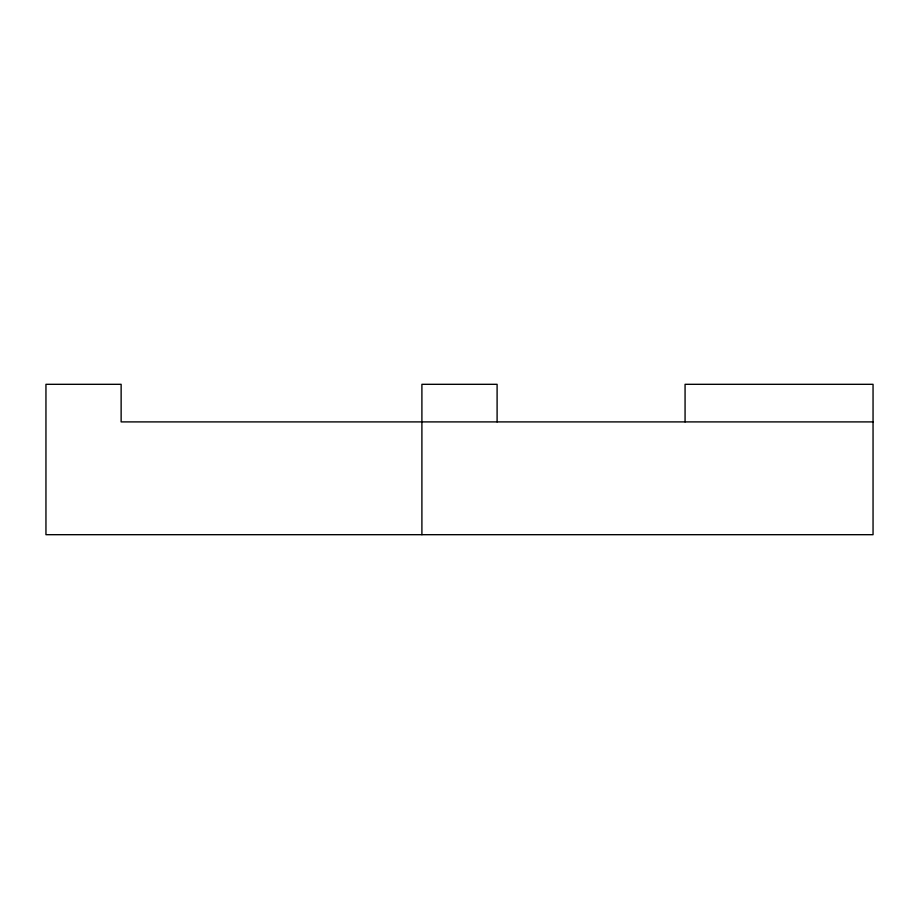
<?xml version="1.0" encoding="UTF-8"?>
<svg xmlns="http://www.w3.org/2000/svg" width="919" height="919" viewBox="0 0 919 919"><rect width="100%" height="100%" fill="white"/><g stroke="black" fill="none" stroke-linecap="round" stroke-linejoin="round"><path stroke-width="1.38" d="M873.05 421.901L121.136 421.901L121.136 384.314L45.95 384.314L45.95 534.686L873.05 534.686L873.05 384.314L685.069 384.314L685.069 421.901M497.099 421.901L497.099 384.314L421.901 384.314L421.901 534.686"/></g></svg>
